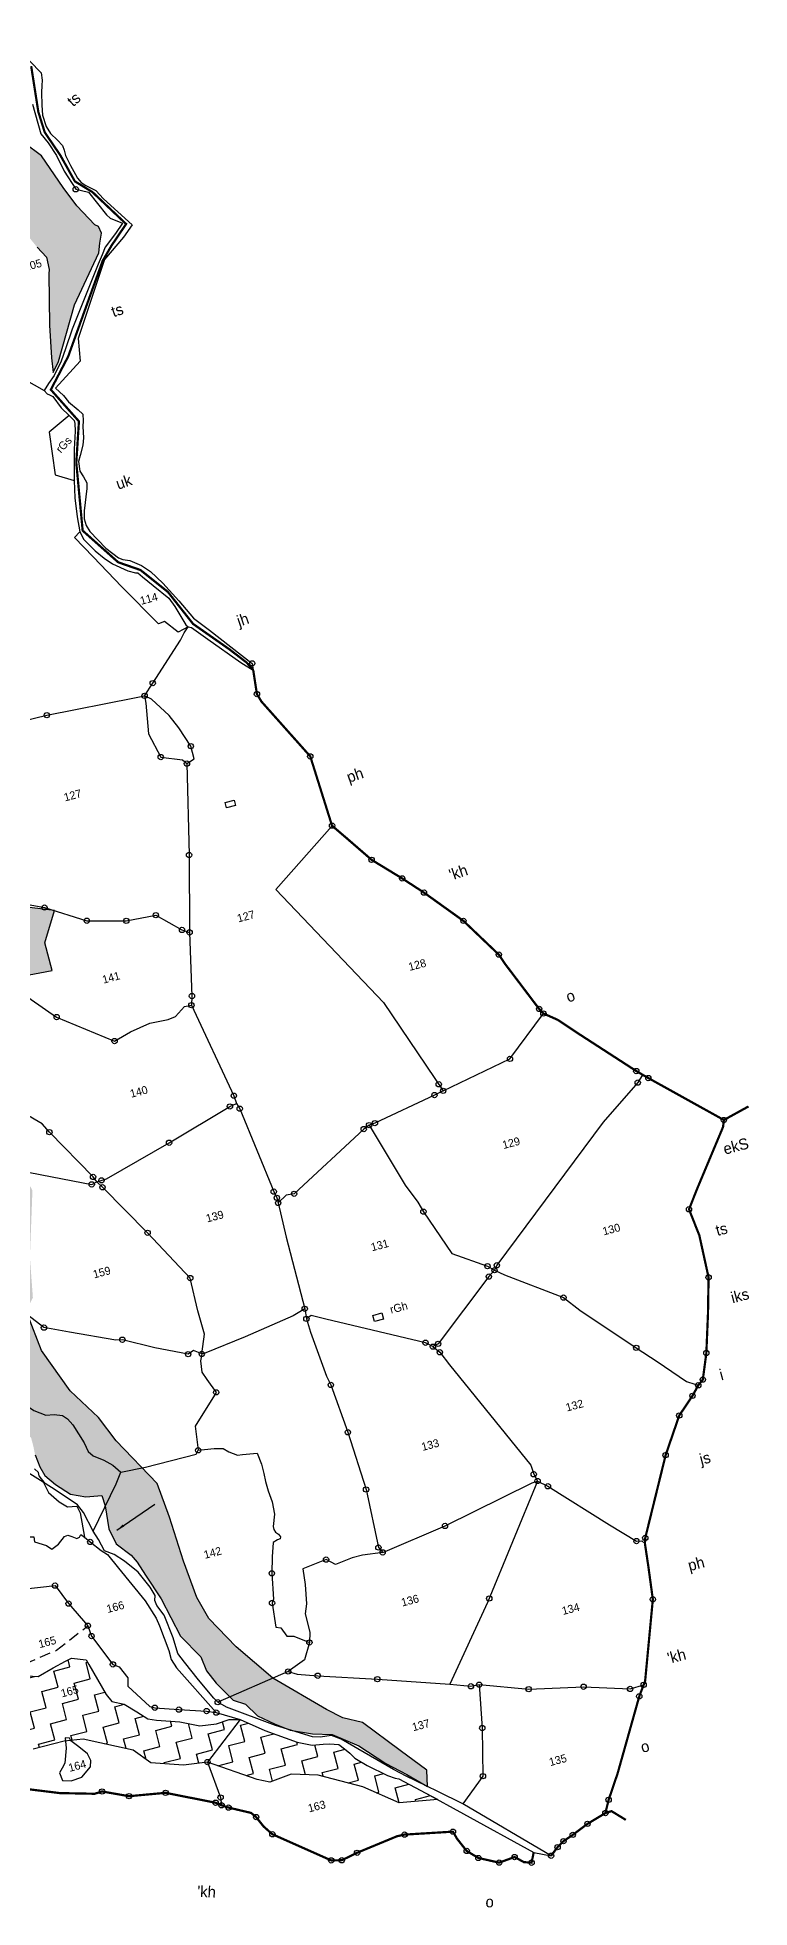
# Model space of a CAD drawing. Header units: metres. Extents: x 330208 to 336301, y 1796835 to 1802785.
# Drawn here: x 334182 to 335871, y 1797844 to 1802280 of the extents above; entities that cross this region are included whole.
import ezdxf
from ezdxf.enums import TextEntityAlignment as Align

# ---------------------------------------------------------------- set-up
doc = ezdxf.new("R2010")
doc.units = ezdxf.units.M
doc.header["$MEASUREMENT"] = 0
for name, pattern in [('DASHDOT', [25.4, 12.7, -6.35, 0, -6.35]), ('DIVIDE', [31.75, 12.7, -6.35, 0, -6.35, 0, -6.35]), ('HIDDEN', [0.375, 0.25, -0.125])]:
    doc.linetypes.add(name, pattern=pattern)
for name, color, linetype in [('OFF', 1, 'Continuous'), ('POLY_HATCH', 12, 'Continuous'), ('POLY_PARCEL', 6, 'Continuous'), ('POLY_WATER', 4, 'Continuous'), ('SYM_ABADI', 1, 'Continuous'), ('SYM_ARROW', 1, 'Continuous'), ('SYM_STONE', 1, 'Continuous'), ('TEXT_MAPIN', 7, 'Continuous'), ('TEXT_MAPOUT', 7, 'Continuous'), ('TEXT_PARCEL', 7, 'Continuous'), ('V_BOUND_LINE', 7, 'Continuous'), ('V_BOUND_STREAM_LINE', 7, 'DASHDOT'), ('V_DIVIDE_LINE', 7, 'DIVIDE')]:
    doc.layers.add(name, color=color, linetype=linetype)
doc.styles.get("Standard").update_dxf_attribs({"font": 'simplex.shx'})
doc.styles.add('TEXT_MAP', font='', dxfattribs={"height": 0.4})
doc.styles.get('TEXT_MAP').set_extended_font_data('Kruti Dev 050')
doc.dimstyles.get("Standard").update_dxf_attribs({"dimtxt": 0.18, "dimasz": 0.18, "dimexe": 0.18, "dimexo": 0.0625, "dimgap": 0.09, "dimtad": 0, "dimtih": 1, "dimtoh": 1, "dimdec": 4, "dimzin": 0, "dimdsep": 46, "dimtxsty": 'Standard', "dimcen": 0.09, "dimadec": 0, "dimazin": 0, "dimtfac": 1, "dimtdec": 4, "dimtofl": 0, "dimtmove": 0, "dimatfit": 3, "dimfxl": 0, "dimtolj": 1, "dimtzin": 0, "dimarcsym": 0})
pattern_1 = [(0, (2472.3993, 7146.2844), (3.75, 3.75), [3.75, -3.75]), (90, (2476.1493, 7146.2844), (-3.75, 3.75), [3.75, -3.75])]

# ---------------------------------------------------------------- blocks, each defined once
blk = doc.blocks.new('STONE')
blk.add_circle((0, 0), 0.0851)
blk = doc.blocks.new('GFG')
at = {"layer": 'POLY_HATCH'}
h = blk.add_hatch(dxfattribs=at)
h.set_pattern_fill('ZIGZAG', color=256, scale=30, style=0)
h.set_pattern_definition(pattern_1)
h.paths.add_polyline_path([(2864.68, 7204.85), (2865.48, 7208.42), (2860.82, 7214.24), (2854.23, 7222.5), (2850.22, 7224.7), (2847.11, 7227.41), (2837.25, 7237.33), (2831.07, 7246.27), (2826.78, 7253.97), (2825.36, 7259.27), (2824.58, 7267.92), (2824.07, 7278.26), (2823.29, 7286.34), (2816.82, 7297.96), (2814.36, 7304.04), (2809.7, 7311.46), (2805.82, 7321.93), (2804.85, 7330.38), (2805.69, 7332.46), (2806.98, 7333.88), (2808.67, 7342.92), (2811.25, 7351.32), (2813.06, 7357.26), (2810.22, 7368.32), (2803.1, 7376.33), (2801.68, 7379.18), (2801.81, 7385.38), (2800.12, 7397.08), (2802.19, 7406.25), (2804.77, 7411.55), (2809.61, 7410.16), (2815.12, 7407.67), (2823.14, 7404.44), (2829.99, 7403.93), (2829.99, 7410.39), (2833.98, 7416.81), (2822.1, 7421.58), (2813.83, 7428.81), (2805.55, 7431.01), (2799.86, 7432.17), (2789.9, 7433.98), (2780.97, 7433.85), (2775.67, 7434.89), (2776.06, 7438.89), (2774.38, 7446.38), (2775.02, 7454.13), (2774.76, 7466.5), (2773.47, 7475.93), (2775.41, 7482.78), (2777.74, 7486.13), (2778.77, 7487.43), (2780.06, 7487.56), (2780.84, 7487.56), (2782, 7487.17), (2788.47, 7483.55), (2798.56, 7475.8), (2801.67, 7473.09), (2802.18, 7472.96), (2802.96, 7473.09), (2803.48, 7473.6), (2804.12, 7475.54), (2804.64, 7483.55), (2806.06, 7489.36), (2806.06, 7490.75), (2805.68, 7495.01), (2802.44, 7501.73), (2801.54, 7506.51), (2799.98, 7510.77), (2795.72, 7517.75), (2794.16, 7519.04), (2789.51, 7522.53), (2784.59, 7526.4), (2775.79, 7533.74), (2771, 7538.26), (2770.23, 7539.43), (2768.67, 7542.79), (2768.42, 7544.21), (2768.67, 7550.28), (2769.84, 7554.93), (2771.52, 7556.87), (2775.01, 7558.16), (2775.92, 7558.93), (2780.19, 7558.93), (2785.88, 7558.42), (2791.44, 7556.35), (2798.94, 7553.9), (2805.02, 7550.54), (2808, 7549.89), (2812.26, 7549.76), (2814.59, 7550.28), (2815.37, 7550.67), (2816.14, 7551.18), (2816.14, 7552.73), (2814.72, 7554.93), (2811.1, 7559.32), (2804.37, 7563.84), (2801.27, 7566.56), (2800.88, 7568.11), (2801.14, 7570.04), (2801.92, 7573.6), (2802.82, 7578.26), (2804.76, 7580.84), (2809.81, 7583.04), (2812.78, 7584.2), (2820.03, 7585.75), (2822.87, 7584.59), (2824.16, 7583.55), (2826.88, 7582.65), (2831.67, 7583.04), (2837.87, 7582.39), (2842.92, 7581.49), (2856.46, 7577.61), (2860.73, 7575.16), (2864.22, 7571.54), (2866.94, 7567.92), (2867.2, 7564.69), (2868.36, 7562.11), (2869.79, 7559.4), (2869.66, 7556.56), (2869.4, 7555.65), (2866.55, 7544.44), (2865.12, 7537.2), (2864.61, 7533.98), (2866.42, 7536.04), (2873.14, 7547.41), (2881.44, 7557.31), (2882.22, 7559.38), (2883.13, 7561.44), (2882.87, 7563.12), (2882.22, 7563.64), (2879.37, 7568.81), (2877.43, 7573.59), (2874.59, 7581.73), (2871.61, 7585.47), (2869.8, 7589.42), (2869.41, 7595.37), (2868.77, 7597.3), (2863.85, 7601.31), (2860.1, 7601.18), (2857.9, 7600.53), (2856.22, 7597.69), (2855.06, 7595.88), (2851.82, 7592.39), (2850.79, 7590.46), (2850.53, 7589.55), (2850.14, 7589.55), (2849.62, 7589.29), (2849.11, 7589.94), (2845.48, 7592.39), (2845.1, 7594.07), (2844.71, 7594.33), (2840.96, 7594.46), (2837.34, 7593.17), (2834.82, 7592.76), (2833.65, 7593.02), (2832.23, 7594.32), (2827.44, 7597.93), (2824.08, 7600.9), (2819.94, 7604.26), (2819.17, 7604.52), (2816.32, 7603.75), (2812.83, 7602.07), (2810.76, 7600.13), (2808.82, 7597.42), (2808.04, 7595.87), (2807.78, 7595.99), (2804.94, 7597.29), (2802.35, 7597.29), (2799.51, 7595.87), (2798.6, 7595.22), (2797.57, 7594.19), (2796.66, 7590.31), (2793.56, 7585.4), (2792.91, 7583.59), (2792.78, 7580.23), (2790.77, 7577.86), (2790, 7576.96), (2787.02, 7575.28), (2786.24, 7574.63), (2784.56, 7572.56), (2780.94, 7572.3), (2777.32, 7571.92), (2772.41, 7568.82), (2767.23, 7568.17), (2757.53, 7557.32), (2754.9, 7551.83), (2754.78, 7550.28), (2754.26, 7544.86), (2754.78, 7540.47), (2755.94, 7538.79), (2758.27, 7536.85), (2759.56, 7534.52), (2759.56, 7532.2), (2760.6, 7528.58), (2761.5, 7528.06), (2767.32, 7525.35), (2771.72, 7523.93), (2777.56, 7520.25), (2780.28, 7518.31), (2780.66, 7515.34), (2779.37, 7511.85), (2779.24, 7509.01), (2781.57, 7506.43), (2782.73, 7505.27), (2784.93, 7504.62), (2788.68, 7504.1), (2792.43, 7503.2), (2793.21, 7502.04), (2793.6, 7500.1), (2793.73, 7498.42), (2795.92, 7494.07), (2796.31, 7492.39), (2795.92, 7491.1), (2795.4, 7490.46), (2793.2, 7491.23), (2792.81, 7491.88), (2783.37, 7496.79), (2777.68, 7498.34), (2774.71, 7500.02), (2771.73, 7499.76), (2769.79, 7498.72), (2767.98, 7497.43), (2767.46, 7495.62), (2766.95, 7493.81), (2766.56, 7491.36), (2765.52, 7488.65), (2763.45, 7484.64), (2763.58, 7479.99), (2764.49, 7475.73), (2764.62, 7474.69), (2763.97, 7472.11), (2763.32, 7470.04), (2762.51, 7467.12), (2763.03, 7464.15), (2763.55, 7461.7), (2764.2, 7460.15), (2763.68, 7457.95), (2763.42, 7456.92), (2763.03, 7454.46), (2763.55, 7451.88), (2764.97, 7449.17), (2765.88, 7447.74), (2765.75, 7446.58), (2763.55, 7444.13), (2762.13, 7441.03), (2761.74, 7438.57), (2762, 7435.01), (2762.51, 7433.33), (2764.07, 7431.39), (2766.39, 7429.71), (2767.95, 7427.78), (2769.89, 7426.48), (2773.12, 7423.51), (2774.03, 7422.87), (2777.78, 7420.8), (2780.49, 7420.54), (2785.15, 7420.41), (2788.12, 7422.22), (2790.16, 7420.64), (2793, 7419.99), (2797.14, 7420.25), (2800.37, 7419.73), (2799.34, 7418.7), (2798.43, 7417.92), (2797.53, 7417.28), (2793.65, 7416.89), (2791.84, 7415.47), (2788.99, 7412.5), (2787.57, 7408.49), (2787.57, 7405.26), (2788.47, 7402.42), (2789.9, 7401.65), (2789.9, 7400.61), (2789.38, 7399.84), (2787.7, 7398.16), (2785.76, 7396.09), (2785.11, 7394.41), (2785.37, 7392.47), (2787.94, 7387.09), (2787.55, 7383.99), (2786.9, 7380.76), (2786.64, 7377.4), (2787.03, 7375.08), (2789.1, 7372.5), (2790.65, 7371.2), (2793.63, 7369.27), (2793.63, 7367.84), (2793.37, 7366.17), (2793.5, 7363.84), (2795.05, 7361.64), (2796.49, 7358.82), (2795.98, 7354.95), (2795.72, 7350.43), (2794.94, 7348.23), (2792.61, 7346.68), (2790.42, 7344.87), (2789.25, 7340.87), (2790.93, 7338.28), (2792.1, 7334.02), (2793.39, 7330.79), (2792.23, 7327.04), (2792.61, 7322.65), (2792.61, 7319.94), (2794.17, 7317.23), (2794.55, 7315.03), (2794.26, 7310.03), (2795.56, 7307.06), (2797.11, 7305.12), (2798.53, 7303.57), (2798.53, 7301.5), (2798.4, 7299.57), (2798.79, 7296.72), (2799.31, 7294.53), (2801.12, 7291.94), (2803.83, 7288.97), (2807.07, 7287.55), (2810.56, 7286.91), (2810.69, 7284.45), (2810.17, 7279.28), (2810.94, 7275.57), (2813.53, 7272.21), (2814.44, 7270.4), (2815.47, 7267.04), (2817.54, 7260.97), (2819.61, 7251.8), (2822.84, 7246.12), (2823.23, 7242.76), (2824.65, 7239.53), (2827.39, 7234.82), (2829.85, 7233.27), (2831.79, 7230.04), (2835.03, 7227.32), (2838, 7225), (2842.66, 7222.93), (2846.93, 7221.64), (2852.05, 7217.7), (2856.97, 7212.28), (2860.85, 7208.66)])
h = blk.add_hatch(dxfattribs=at)
h.set_pattern_fill('ZIGZAG', color=256, scale=30, style=0)
h.set_pattern_definition(pattern_1)
h.paths.add_polyline_path([(2866.14, 7201.42), (2857.59, 7202.91), (2850.58, 7208.54), (2841.53, 7213.66), (2835.72, 7215.36), (2830.6, 7214.85), (2828.03, 7216.22), (2818.22, 7222.85), (2812.83, 7223.55), (2805.83, 7225.94), (2802.75, 7229.7), (2792.5, 7234.99), (2788.23, 7235.67), (2781.05, 7235.67), (2775.08, 7236.01), (2769.95, 7237.72), (2764.65, 7236.86), (2759.53, 7236.35), (2753.38, 7238.23), (2746.45, 7237.55), (2737.22, 7236.7), (2726.29, 7238.75), (2716.89, 7239.43), (2709.21, 7243.18), (2699.64, 7249.84), (2692.98, 7252.57), (2689.56, 7252.23), (2676.58, 7256.32), (2674.26, 7257.88), (2669.48, 7258.05), (2666.23, 7258.91), (2660.76, 7260.61), (2653.93, 7262.49), (2645.39, 7263.85), (2641.29, 7264.88), (2634.63, 7267.44), (2630.01, 7267.44), (2625.23, 7268.97), (2620.28, 7269.31), (2615.16, 7268.62), (2618.15, 7271.74), (2622.26, 7273.41), (2627.7, 7275.85), (2631.36, 7277.84), (2635.02, 7279.84), (2638.35, 7281.06), (2642.35, 7280.84), (2645.02, 7278.18), (2647.24, 7277.18), (2650.79, 7276.96), (2654.9, 7274.96), (2657.89, 7271.08), (2659.56, 7268.42), (2660.56, 7267.64), (2664.89, 7266.75), (2669.37, 7265.98), (2673.7, 7267.31), (2679.14, 7266.97), (2683.7, 7265.64), (2688.14, 7265.2), (2690.36, 7263.54), (2694.02, 7262.76), (2698.68, 7261.87), (2701.35, 7259.32), (2703.17, 7255.63), (2704.5, 7254.08), (2707.83, 7252.19), (2709.49, 7251.86), (2713.82, 7250.53), (2715.82, 7248.54), (2719.38, 7248.76), (2719.93, 7248.98), (2720.15, 7249.64), (2722.48, 7249.87), (2728.81, 7249.76), (2733.36, 7249.31), (2736.14, 7247.76), (2738.95, 7249.87), (2741.17, 7252.08), (2743.5, 7252.53), (2745.72, 7253.3), (2746.72, 7255.63), (2748.83, 7258.4), (2752.27, 7260.29), (2756.82, 7260.4), (2758.82, 7258.63), (2759.87, 7254.63), (2760.31, 7253.41), (2762.2, 7253.07), (2764.64, 7253.18), (2767.31, 7254.07), (2770.64, 7254.18), (2771.97, 7253.96), (2773.97, 7253.3), (2774.74, 7253.07), (2776.41, 7253.3), (2776.85, 7253.41), (2778.63, 7254.07), (2780.63, 7253.96), (2783.96, 7251.96), (2786.29, 7251.19), (2790.07, 7252.19), (2793.17, 7252.96), (2794.62, 7253.3), (2797.73, 7252.08), (2798.06, 7250.86), (2800.09, 7243.4), (2800.87, 7241.52), (2803.43, 7240.19), (2805.76, 7237.86), (2807.76, 7235.64), (2809.53, 7234.86), (2814.53, 7233.2), (2818.64, 7231.2), (2822.41, 7230.65), (2825.41, 7230.87), (2827.78, 7230.22), (2832.53, 7226.4), (2838.9, 7221.97), (2841.98, 7220.47), (2844.39, 7220.05), (2845.78, 7219.8), (2847.78, 7219.08), (2848.8, 7217.81), (2849.71, 7216.55), (2850.49, 7215.22), (2852.75, 7212.89), (2856.61, 7209.57), (2858.12, 7208.55), (2858.84, 7208.19), (2863.91, 7203.54)])
at = {"layer": 'OFF'}
blk.add_lwpolyline([(2883.97, 7184.43), (2887.55, 7182.69)], dxfattribs=at)
at = {"layer": 'POLY_HATCH'}
for points in [[(2864.68, 7204.85), (2865.48, 7208.42), (2860.82, 7214.24), (2854.23, 7222.5), (2850.22, 7224.7), (2847.11, 7227.41), (2837.25, 7237.33), (2831.07, 7246.27), (2826.78, 7253.97), (2825.36, 7259.27), (2824.58, 7267.92), (2824.07, 7278.26), (2823.29, 7286.34), (2816.82, 7297.96), (2814.36, 7304.04), (2809.7, 7311.46), (2805.82, 7321.93), (2804.85, 7330.38)], [(2823.14, 7404.44), (2829.99, 7403.93), (2829.99, 7410.39), (2833.98, 7416.81), (2822.1, 7421.58)], [(2868.36, 7562.11), (2869.79, 7559.4), (2869.66, 7556.56), (2869.4, 7555.65), (2866.55, 7544.44), (2865.12, 7537.2), (2864.61, 7533.98), (2866.42, 7536.04), (2873.14, 7547.41), (2881.44, 7557.31), (2882.22, 7559.38), (2883.13, 7561.44), (2882.87, 7563.12), (2882.22, 7563.64), (2879.37, 7568.81), (2877.43, 7573.59), (2874.59, 7581.73), (2871.61, 7585.47)], [(2798.4, 7299.57), (2798.79, 7296.72), (2799.31, 7294.53), (2801.12, 7291.94), (2803.83, 7288.97), (2807.07, 7287.55), (2810.56, 7286.91), (2810.69, 7284.45), (2810.17, 7279.28), (2810.94, 7275.57), (2813.53, 7272.21), (2814.44, 7270.4), (2815.47, 7267.04), (2817.54, 7260.97), (2819.61, 7251.8), (2822.84, 7246.12), (2823.23, 7242.76), (2824.65, 7239.53), (2827.39, 7234.82), (2829.85, 7233.27), (2831.79, 7230.04), (2835.03, 7227.32), (2838, 7225), (2842.66, 7222.93), (2846.93, 7221.64), (2852.05, 7217.7), (2856.97, 7212.28), (2860.85, 7208.66), (2864.68, 7204.85)], [(2783.96, 7251.96), (2786.29, 7251.19), (2790.07, 7252.19), (2793.17, 7252.96), (2794.62, 7253.3), (2797.73, 7252.08), (2798.06, 7250.86), (2800.09, 7243.4), (2800.87, 7241.52), (2803.43, 7240.19), (2805.76, 7237.86), (2807.76, 7235.64), (2809.53, 7234.86), (2814.53, 7233.2), (2818.64, 7231.2), (2822.41, 7230.65), (2825.41, 7230.87), (2827.78, 7230.22), (2832.53, 7226.4), (2838.9, 7221.97), (2841.98, 7220.47), (2844.39, 7220.05), (2845.78, 7219.8), (2847.78, 7219.08), (2848.8, 7217.81), (2849.71, 7216.55), (2850.49, 7215.22), (2852.75, 7212.89), (2856.61, 7209.57), (2858.12, 7208.55), (2858.84, 7208.19), (2863.91, 7203.54), (2866.14, 7201.42), (2857.59, 7202.91), (2850.58, 7208.54), (2841.53, 7213.66), (2835.72, 7215.36), (2830.6, 7214.85), (2828.03, 7216.22), (2818.22, 7222.85), (2812.83, 7223.55), (2805.83, 7225.94), (2802.75, 7229.7), (2792.5, 7234.99), (2788.23, 7235.67), (2781.05, 7235.67)]]:
    blk.add_lwpolyline(points, dxfattribs=at)
at = {"layer": 'POLY_PARCEL'}
for points in [[(2854.07, 7537.49), (2856.55, 7535.54), (2861.63, 7530.58)], [(2865.91, 7458.36), (2868.42, 7460.65), (2876.92, 7468.38), (2878.16, 7469.79), (2879.34, 7470.88), (2876.88, 7470.27), (2874.54, 7473.35), (2873.1, 7473.24), (2867.23, 7483.4), (2862.69, 7491.52), (2859.79, 7496.84), (2861.29, 7497.73)], [(2818.42, 7460.65), (2818.42, 7460.65), (2827.26, 7460.13), (2843.55, 7459.77), (2863.62, 7458.47), (2865.91, 7458.36)], [(2865.91, 7458.36), (2865.79, 7456.68), (2864.6, 7449.86), (2865.9, 7444.11), (2870.46, 7442.27), (2871.22, 7441.19)], [(2871.22, 7441.19), (2873.06, 7441.84), (2873.06, 7444.76), (2871.54, 7449.42), (2870.13, 7452.67), (2867.2, 7457.22), (2865.91, 7458.36)], [(2871.22, 7441.19), (2866.43, 7421.18), (2862.09, 7404.32)], [(2813.57, 7436.86), (2814.46, 7434.95), (2817.48, 7427.23), (2818.08, 7425.67), (2820.01, 7424.58), (2824.48, 7422.41), (2827.86, 7420), (2831.96, 7418.07), (2840.41, 7412.77), (2848.98, 7410.48), (2855.74, 7410), (2860.57, 7405.29), (2862.09, 7404.32)], [(2899.2, 7419.33), (2883.31, 7408.68), (2900.19, 7377.89), (2908.11, 7355.27)], [(2809.12, 7403.46), (2821.25, 7401.81), (2828.3, 7393.56), (2839.52, 7385), (2843.52, 7386.06), (2848.18, 7386.86), (2852.44, 7386.59), (2854.17, 7386.86), (2856.7, 7388.46), (2858.29, 7388.39)], [(2862.09, 7404.32), (2858.94, 7390.34), (2858.29, 7388.39)], [(2827.53, 7355.41), (2827.01, 7356.69), (2820.09, 7368.93), (2818.97, 7371.14), (2815.77, 7374.46), (2804.59, 7376.73), (2805.52, 7381.91), (2808.72, 7393.48), (2808.85, 7395.48)], [(2858.29, 7388.39), (2862.31, 7366.24), (2862.42, 7364.39)], [(2805.36, 7365.2), (2818.09, 7359.06), (2826.29, 7355.15), (2827.53, 7355.41)], [(2827.53, 7355.41), (2827.53, 7355.41), (2829.81, 7355.5), (2845.52, 7359.75), (2860.84, 7364.14), (2862.42, 7364.39)], [(2862.42, 7364.39), (2862.85, 7363.09), (2865.46, 7343.09), (2865.78, 7341.57), (2865.78, 7340.38)], [(2908.11, 7355.27), (2924.48, 7358.37), (2934.36, 7366.32)], [(2840.47, 7311.93), (2842.2, 7316.05), (2842.06, 7321.51), (2842.33, 7329.09), (2835.67, 7341.4), (2828.48, 7353.9), (2827.53, 7355.41)], [(2908.11, 7355.27), (2905.97, 7354.85), (2891.41, 7352.17), (2890.02, 7352.07)], [(2890.02, 7352.07), (2888.63, 7351.53), (2869.77, 7341.45), (2867.94, 7341.58), (2865.78, 7340.38)], [(2890.02, 7352.07), (2894.39, 7336.97), (2896.21, 7332.48), (2896.85, 7330.12), (2900.6, 7319.39), (2907.66, 7314.58), (2908.94, 7313.3)], [(2952.39, 7347.3), (2950.9, 7345.85), (2941.09, 7339.27), (2909.75, 7314.24), (2908.94, 7313.3)], [(2865.78, 7340.38), (2865.57, 7332.47), (2865.46, 7315.83)], [(2797.05, 7332.55), (2797.2, 7327.05), (2797.36, 7324.19), (2796.9, 7321.14), (2796.58, 7315.7), (2796.84, 7314.27), (2797.25, 7313.2), (2798.83, 7311.41), (2800.67, 7309.27), (2803.06, 7307.59), (2804.9, 7307.29), (2806.64, 7306.52), (2807.5, 7305.55), (2808.37, 7303.92), (2809.75, 7299.35), (2810.16, 7297.26), (2810.97, 7295.99), (2813.07, 7294.46), (2814.75, 7292.88), (2816.05, 7290.85)], [(2840.47, 7311.93), (2838.87, 7313.17), (2837.49, 7312.66), (2830.65, 7315.98), (2824.02, 7319.6), (2822.54, 7319.85), (2812.94, 7324.29), (2807.67, 7326.74), (2802.82, 7333.01), (2800.47, 7332.71), (2797.05, 7332.55)], [(2865.46, 7315.83), (2862.57, 7314.99), (2850.85, 7313.13), (2841, 7311.93), (2840.47, 7311.93)], [(2865.46, 7315.83), (2865.24, 7313.55)], [(2891.17, 7300.21), (2889.77, 7301.49), (2869.44, 7312.39), (2866.44, 7313.99), (2865.24, 7313.55)], [(2865.24, 7313.55), (2865.35, 7310.41), (2866.33, 7299.93), (2866.76, 7297.76), (2867.74, 7286.49), (2868.39, 7272.99), (2867.74, 7259.66), (2868.39, 7258.36)], [(2908.94, 7313.3), (2907.34, 7312.23), (2892.45, 7300.53), (2891.17, 7300.21)], [(2908.94, 7313.3), (2910.82, 7311.69), (2922.38, 7303.36), (2925.22, 7299.66), (2935.31, 7288.25), (2939.07, 7284.09), (2944.31, 7278.05), (2945.93, 7276.97), (2946.65, 7276.54)], [(2840.47, 7311.93), (2839.8, 7310.47), (2839.4, 7307.94), (2840.07, 7306.08), (2841.4, 7302.75), (2834.87, 7296.64), (2834.14, 7291.18)], [(2891.17, 7300.21), (2892.34, 7298.6), (2893.73, 7295.29), (2905.64, 7268.83), (2905.73, 7266.67), (2906.19, 7264.97)], [(2806.63, 7279.67), (2814.34, 7288.59), (2816.05, 7290.85)], [(2816.05, 7290.85), (2821.68, 7290.55), (2833.47, 7290.44), (2834.14, 7291.18)], [(2834.14, 7291.18), (2837.75, 7290.63), (2839.71, 7290.14), (2840.69, 7289.1), (2842.4, 7287.88), (2843.51, 7287.69), (2846.81, 7287.2), (2847.13, 7284.54), (2847.07, 7282.4), (2847.01, 7280.51), (2847.01, 7278.37), (2847.25, 7275.74), (2847.07, 7272.87), (2846.09, 7270.3), (2846.03, 7269.63), (2846.27, 7268.9), (2846.76, 7268.35), (2847.07, 7267.61), (2846.89, 7267.24), (2846.27, 7267.12), (2845.11, 7266.82), (2844.13, 7263.73), (2843.09, 7260.19), (2841.98, 7254.44), (2841.43, 7253.71), (2840.88, 7248.23), (2841.86, 7247.8), (2842.71, 7245.66), (2844.24, 7245.23), (2847.28, 7242.99)], [(2789.79, 7283.13), (2791.19, 7283.27), (2791.87, 7282.24), (2793.4, 7281.81), (2793.27, 7280.71), (2795.66, 7279.24), (2796.64, 7278.08), (2798.35, 7278.81), (2800.13, 7280.16), (2800.92, 7280.22), (2801.72, 7279.73), (2802.7, 7278.94), (2803.37, 7279.12), (2803.74, 7279.61), (2804.41, 7278.81)], [(2788, 7271.08), (2795.22, 7269.99), (2797.13, 7265.3), (2800.04, 7259.37)], [(2868.39, 7258.36), (2883.47, 7260.53), (2904.89, 7264.87), (2906.19, 7264.97)], [(2906.19, 7264.97), (2888.34, 7241.45), (2875.43, 7225.83)], [(2906.19, 7264.97), (2908.13, 7263.23), (2919.29, 7251.29), (2924.23, 7246.22), (2925.43, 7245.96), (2925.93, 7245.17)], [(2800.04, 7259.37), (2800.26, 7256.91), (2803.28, 7249.53), (2804.51, 7248.64), (2805.75, 7245.73), (2805.3, 7243.94), (2808.88, 7238.24), (2809.89, 7237.68), (2815.04, 7235.89), (2820.97, 7233.99), (2822.98, 7233.1)], [(2868.39, 7258.36), (2863.86, 7258.95), (2861.46, 7258.95), (2857.46, 7258.45), (2855.67, 7260.05), (2850.07, 7259.35), (2849.68, 7255.86), (2848.88, 7251.57), (2847.98, 7249.47), (2847.98, 7245.19), (2847.28, 7242.99)], [(2847.28, 7242.99), (2845.18, 7239.5), (2840.99, 7237.9)], [(2840.99, 7237.9), (2823.89, 7235.27)], [(2840.99, 7237.9), (2842.77, 7236.77), (2847.16, 7235.27), (2859.94, 7231.09), (2875.43, 7225.83)], [(2788.69, 7236.28), (2788.26, 7234), (2787.16, 7230.84), (2786.25, 7229.86), (2785.46, 7229.03), (2785.62, 7227.14), (2787.51, 7226.59), (2790.03, 7226.75), (2792.48, 7228.52), (2792.95, 7229.9), (2792.64, 7231.55), (2791.1, 7233.56), (2789.72, 7235.34), (2789.6, 7236), (2788.69, 7236.28)], [(2827.78, 7230.22), (2818.22, 7222.85), (2819.04, 7214.39), (2818.81, 7212.62)], [(2875.43, 7225.83), (2879.87, 7224.16), (2881.77, 7224.04)], [(2881.77, 7224.04), (2879.94, 7214.42), (2877.31, 7203.93), (2871.33, 7199.03)], [(2881.77, 7224.04), (2892.28, 7220.2), (2904.36, 7217.57), (2914.34, 7214.42), (2917.53, 7214.54)]]:
    blk.add_lwpolyline(points, dxfattribs=at)
at = {"layer": 'POLY_PARCEL', "linetype": 'HIDDEN', "ltscale": 10}
blk.add_lwpolyline([(2780.44, 7254.15), (2791.8, 7255.85), (2800.04, 7259.37)], dxfattribs=at)
at = {"layer": 'POLY_WATER'}
for points in [[(2875.61, 7593.45), (2875.69, 7586.57), (2876.75, 7584.17), (2877.81, 7580.92), (2878.61, 7577.13), (2880.08, 7572.49), (2882.67, 7571.16), (2885.33, 7565.12), (2885.93, 7564.25), (2888.33, 7562.39), (2886.2, 7560.6), (2883.14, 7558.21), (2882.07, 7556.68), (2880.68, 7554.89), (2871.28, 7542.27), (2868.68, 7538.35), (2867.02, 7535.96), (2864.69, 7533.24), (2862.96, 7531.84), (2861.63, 7530.58), (2862.1, 7529.65), (2862.57, 7529.32), (2863.16, 7528.78), (2864.35, 7525.8), (2865.62, 7523.68), (2866.41, 7522.28), (2866.41, 7521.62), (2866.02, 7519.96), (2864.82, 7516.04), (2863.02, 7509.26), (2862.16, 7505.41), (2861.55, 7501.19), (2861.29, 7497.73), (2861.69, 7495.87), (2863.48, 7492.75), (2865.01, 7490.63), (2866.54, 7488.9), (2869.48, 7486.53), (2871.01, 7485.67), (2871.54, 7485.47), (2872.27, 7484.34), (2874.13, 7481.88), (2876.79, 7478.23), (2877.59, 7476.03), (2878.99, 7471.45), (2879.34, 7470.88), (2880.07, 7470.49), (2882.93, 7467.03), (2888.78, 7460.06), (2891.02, 7457.72)], [(2873.87, 7609.48), (2879.29, 7599.78), (2879.05, 7598.14), (2878.72, 7597), (2878.23, 7595.52), (2877.58, 7592.75), (2877.17, 7590.54), (2877.26, 7587.87), (2877.83, 7586.08), (2878.98, 7584.19), (2879.71, 7582.8), (2879.8, 7581.66), (2879.8, 7580.43), (2880.29, 7577.98), (2880.86, 7575.69), (2881.11, 7574.79), (2881.68, 7573.65), (2882.5, 7572.75), (2884.38, 7571.11), (2885.61, 7568.82), (2890.35, 7561.51), (2887.73, 7559.3), (2882.33, 7555.54), (2873.48, 7542.1), (2872, 7539.89), (2871.19, 7534.82), (2864.22, 7530.38), (2865.53, 7528.34), (2866.26, 7526.7), (2867.9, 7524.41), (2868.71, 7523.15), (2868.38, 7521.67), (2867.97, 7520.53), (2867.48, 7518), (2866.91, 7516.44), (2865.76, 7514.32), (2865.02, 7513.09), (2864.78, 7510.96), (2865.19, 7509.49), (2865.6, 7508.02), (2865.27, 7506.8), (2863.39, 7502.07), (2862.98, 7500.36), (2862.98, 7498.8), (2863.47, 7497.25), (2866.01, 7492.67), (2868.22, 7489.89), (2869.04, 7489.24), (2870.51, 7488.67), (2872.72, 7486.87), (2874.36, 7485.07), (2876.34, 7481.83), (2878.8, 7477.09), (2881.01, 7472.43), (2883.79, 7468.91), (2891.18, 7459.23), (2891.02, 7457.72)], [(2865.62, 7523.68), (2860.32, 7521.22), (2859.18, 7511.56), (2863.02, 7509.26)], [(2795.4, 7296.62), (2797.68, 7294.26), (2798.64, 7293.21), (2799.17, 7290.59), (2800.92, 7287.97), (2802.49, 7286.39), (2804.51, 7286.04), (2804.86, 7284.38), (2804.41, 7278.81), (2805.39, 7277.47), (2807.3, 7275), (2808.43, 7273.72), (2810, 7270.11), (2813.99, 7261.51), (2815.38, 7257.11), (2815.62, 7255.24), (2815.62, 7255.24), (2816.23, 7249.3), (2816.23, 7247.25), (2816.95, 7245.14), (2822.98, 7233.1), (2827.78, 7230.22), (2832.53, 7226.4), (2838.9, 7221.97), (2841.98, 7220.47), (2844.39, 7220.05), (2845.78, 7219.8), (2847.78, 7219.08), (2848.8, 7217.81), (2849.71, 7216.55), (2850.49, 7215.22), (2852.75, 7212.89), (2856.61, 7209.57), (2858.12, 7208.55), (2858.84, 7208.19), (2863.91, 7203.54), (2870.92, 7196.85), (2883.97, 7184.43)], [(2887.55, 7182.69), (2871.33, 7199.03), (2866.62, 7203.17), (2862.45, 7206.79), (2860.62, 7208.37), (2858.28, 7210.52), (2848.59, 7220.11), (2846.71, 7221.49), (2844.13, 7221.79), (2842.54, 7222.29), (2835.13, 7226.9), (2825.51, 7233.67), (2823.89, 7235.27), (2823.28, 7236.4), (2821, 7241.25), (2818.97, 7245.9), (2818.02, 7248.13), (2817.88, 7251.83), (2817.28, 7257.25), (2816.19, 7259.82), (2816.04, 7261.01), (2816.43, 7262.05), (2815.84, 7264.18), (2814.05, 7268.1), (2811.72, 7271.31), (2809.84, 7273.35), (2808.02, 7274.72), (2807.3, 7277.53), (2806.63, 7279.67), (2805.64, 7284.26), (2804.76, 7286.27), (2800.74, 7290.82), (2798.98, 7292.74), (2798.11, 7294.76), (2798.11, 7295.54), (2797.5, 7296.59)]]:
    blk.add_lwpolyline(points, dxfattribs=at)
blk.add_lwpolyline([(2879.92, 7310.47), (2882.02, 7310.47), (2882.02, 7309.02), (2879.92, 7309.02)], close=True, dxfattribs=at)
at = {"layer": 'SYM_ABADI'}
blk.add_lwpolyline([(2877.3, 7430.55), (2879.38, 7430.55), (2879.38, 7429.25), (2877.3, 7429.25)], close=True, dxfattribs=at)
at = {"layer": 'V_BOUND_LINE', "const_width": 0.5}
for points in [[(2891.02, 7457.72), (2890.44, 7452.28), (2891.01, 7450.36), (2898.46, 7435.65), (2899.2, 7419.33), (2901.57, 7415.9), (2905.85, 7409.62), (2911.42, 7403.82), (2915.35, 7399.48), (2922.3, 7391.06), (2928.05, 7381.69), (2928.87, 7379.32), (2933.7, 7367.55), (2934.36, 7366.32), (2937.17, 7364.06), (2940.77, 7359.98), (2951.25, 7348.45), (2952.39, 7347.3), (2953.46, 7346.24), (2967.48, 7332.77), (2966.9, 7331.3), (2957.9, 7319.6), (2954.76, 7315.36), (2955.5, 7309.07), (2955.09, 7299.42), (2952.88, 7291.57), (2950.25, 7283.08), (2947.96, 7277.52), (2946.65, 7276.54), (2944.77, 7274.58), (2940.76, 7271.06), (2935.52, 7263.22), (2926.33, 7246.4), (2925.93, 7245.17), (2925.35, 7239.94), (2924.44, 7232.6), (2918.06, 7215.27), (2917.16, 7214.04), (2915.91, 7212.28), (2906.75, 7196.75), (2903.29, 7191.54), (2901.82, 7188.84), (2897.31, 7187.53), (2893.47, 7185.98), (2891.09, 7185.16), (2889.46, 7184.18), (2887.55, 7182.69)], [(2883.97, 7184.43), (2882.91, 7182.3), (2881.27, 7182.87), (2879.55, 7184.51), (2875.87, 7184.18), (2871.61, 7186.39), (2869.48, 7188.59), (2868.09, 7191.78), (2867.6, 7193.58), (2856.91, 7195.72), (2855.19, 7195.8), (2845.53, 7194.5), (2841.77, 7193.76), (2839.48, 7194.33), (2828.18, 7203.41), (2826.71, 7205.62), (2825.64, 7208.07), (2824.78, 7209.27), (2820.2, 7211.72), (2818.81, 7212.62), (2817.66, 7213.52), (2807.34, 7218.56), (2799.21, 7219.93), (2799.21, 7219.93), (2793.6, 7222.51), (2791.88, 7222.43), (2784.29, 7224.6), (2776.35, 7227.79)]]:
    blk.add_lwpolyline(points, dxfattribs=at)
at = {"layer": 'V_BOUND_STREAM_LINE', "const_width": 0.5}
blk.add_lwpolyline([(2877.49, 7601.84), (2876.41, 7591.46), (2876.63, 7586.64), (2878.71, 7580.73), (2880.36, 7574.27), (2883.57, 7570.91), (2889.05, 7562.04), (2884.66, 7558.21), (2881.81, 7555.36), (2868.84, 7536.58), (2863.14, 7530.34), (2867.43, 7521.84), (2864.47, 7512.97), (2861.95, 7497.85), (2867.86, 7488.92), (2872.25, 7485.96), (2876.96, 7479.61), (2880.59, 7471.22), (2887.06, 7463.56), (2890.02, 7459.72), (2891.02, 7457.72)], dxfattribs=at)
at = {"layer": 'V_DIVIDE_LINE', "ltscale": 10, "const_width": 0.5}
for points in [[(2967.48, 7332.77), (2973.61, 7334.3)], [(2901.82, 7188.84), (2903.26, 7188.92), (2905.87, 7186.19)]]:
    blk.add_lwpolyline(points, dxfattribs=at)
at = {"layer": 'SYM_STONE', "xscale": 7, "yscale": 7, "zscale": 7}
for p in [(2880.08, 7572.49), (2843.55, 7459.77), (2868.42, 7460.65), (2865.91, 7458.36), (2891.18, 7459.23), (2890.44, 7452.28), (2865.9, 7444.11), (2873.06, 7444.76), (2871.22, 7441.19), (2898.46, 7435.65), (2831.96, 7418.07), (2866.43, 7421.18), (2899.2, 7419.33), (2840.41, 7412.77), (2848.98, 7410.48), (2855.74, 7410), (2905.85, 7409.62), (2860.57, 7405.29), (2862.09, 7404.32), (2911.42, 7403.82), (2915.35, 7399.48), (2828.3, 7393.56), (2858.29, 7388.39), (2858.94, 7390.34), (2922.3, 7391.06), (2839.52, 7385), (2928.05, 7381.69), (2820.09, 7368.93), (2933.7, 7367.55), (2860.84, 7364.14), (2862.31, 7366.24), (2862.85, 7363.09), (2934.36, 7366.32), (2845.52, 7359.75), (2826.29, 7355.15), (2827.01, 7356.69), (2828.66, 7355.46), (2905.97, 7354.85), (2907.52, 7356.95), (2908.11, 7355.27), (2924.48, 7358.37), (2828.48, 7353.9), (2888.63, 7351.53), (2890.02, 7352.07), (2891.41, 7352.17), (2950.9, 7345.85), (2951.25, 7348.45), (2953.46, 7346.24), (2865.46, 7343.09), (2865.78, 7341.57), (2835.67, 7341.4), (2865.78, 7340.38), (2869.77, 7341.45), (2842.33, 7329.09), (2896.85, 7330.12), (2967.48, 7332.77), (2807.67, 7326.74), (2824.02, 7319.6), (2837.49, 7312.66), (2865.24, 7313.55), (2865.46, 7315.83), (2907.34, 7312.23), (2907.66, 7314.58), (2908.94, 7313.3), (2909.75, 7314.24), (2954.76, 7315.36), (2840.47, 7311.93), (2841.4, 7302.75), (2889.77, 7301.49), (2891.17, 7300.21), (2892.45, 7300.53), (2922.38, 7303.36), (2866.76, 7297.76), (2892.34, 7298.6), (2955.09, 7299.42), (2834.14, 7291.18), (2935.31, 7288.25), (2867.74, 7286.49), (2950.25, 7283.08), (2805.39, 7277.47), (2805.39, 7277.47), (2944.77, 7274.58), (2946.65, 7276.54), (2947.96, 7277.52), (2868.39, 7272.99), (2940.76, 7271.06), (2795.22, 7269.99), (2905.73, 7266.67), (2797.13, 7265.3), (2906.19, 7264.97), (2908.13, 7263.23), (2935.52, 7263.22), (2800.04, 7259.37), (2843.09, 7260.19), (2855.67, 7260.05), (2867.74, 7259.66), (2868.39, 7258.36), (2883.47, 7260.53), (2800.26, 7256.91), (2841.43, 7253.71), (2803.28, 7249.53), (2924.23, 7246.22), (2926.33, 7246.4), (2847.28, 7242.99), (2888.91, 7242.2), (2809.89, 7237.68), (2840.99, 7237.9), (2815.04, 7235.89), (2820.97, 7233.99), (2822.98, 7233.1), (2823.89, 7235.27), (2847.16, 7235.27), (2924.44, 7232.6), (2859.94, 7231.09), (2879.87, 7224.16), (2881.77, 7224.04), (2793.6, 7222.51), (2799.21, 7219.93), (2818.22, 7222.85), (2892.28, 7220.2), (2807.34, 7218.56), (2904.36, 7217.57), (2817.66, 7213.52), (2818.81, 7212.62), (2819.04, 7214.39), (2820.2, 7211.72), (2879.94, 7214.42), (2914.34, 7214.42), (2915.91, 7212.28), (2917.53, 7214.54), (2825.64, 7208.07), (2828.18, 7203.41), (2877.31, 7203.93), (2839.48, 7194.33), (2845.53, 7194.5), (2856.91, 7195.72), (2841.77, 7193.76), (2867.6, 7193.58), (2903.29, 7191.54), (2869.48, 7188.59), (2871.61, 7186.39), (2893.47, 7185.98), (2897.31, 7187.53), (2901.82, 7188.84), (2875.87, 7184.18), (2879.55, 7184.51), (2882.91, 7182.3), (2887.55, 7182.69), (2889.46, 7184.18), (2891.09, 7185.16)]:
    blk.add_blockref('STONE', p, dxfattribs=at)
at = {"layer": 'TEXT_MAPIN', "style": 'TEXT_MAP'}
blk.add_text('rGs', height=1.8, rotation=32.1214, dxfattribs=at).set_placement((2861.62, 7515.85))
blk.add_text('rGh', height=1.8, dxfattribs=at).set_placement((2885.98, 7310.72), align=Align.MIDDLE)
at = {"layer": 'TEXT_MAPOUT', "style": 'TEXT_MAP'}
for s, rotation, p in [('ts', 27.1533, (2884.25, 7590.46)), ('ts', 4.0808, (2880.95, 7542.45)), ('uk', 4.0808, (2872.03, 7504.69)), ('jh', 4.0808, (2890.44, 7467.92)), ('ph', 4.0808, (2905.34, 7427.65)), ("'kh", 4.0808, (2921.99, 7400.52)), ('o', 4.0808, (2940.4, 7367.25)), ("'kh", 342.7667, (2808.22, 7194.13)), ('o', 342.7667, (2870.3, 7175.29))]:
    blk.add_text(s, height=2.5, rotation=rotation, dxfattribs=at).set_placement(p)
for s, p in [('ekS', (2965.71, 7325.15)), ('ts', (2959.38, 7307.9)), ('iks', (2958.81, 7292.38)), ('i', (2951.9, 7276.28)), ('js', (2942.69, 7259.03)), ('ph', (2934.05, 7236.6)), ("'kh", (2924.26, 7217.63)), ('o', (2913.33, 7199.8))]:
    blk.add_text(s, height=2.5, dxfattribs=at).set_placement(p)
at = {"layer": 'TEXT_PARCEL', "style": 'TEXT_MAP'}
for s, p in [('105', (2866.41, 7558.49)), ('114', (2872.43, 7479.24)), ('127', (2844.54, 7440.88)), ('127', (2875.26, 7404.59)), ('141', (2842.41, 7399.01)), ('128', (2909.72, 7384.17)), ('140', (2841.87, 7372.6)), ('139', (2851.22, 7341.11)), ('129', (2919.89, 7340.02)), ('159', (2823.42, 7335.44)), ('131', (2885.43, 7325.35)), ('130', (2936.72, 7315.47)), ('133', (2884.92, 7279.02)), ('132', (2918.58, 7279.29)), ('142', (2831.38, 7268.09)), ('166', (2807.11, 7261.89)), ('165', (2790.28, 7258.16)), ('165', (2792.32, 7246.17)), ('136', (2871.57, 7246.34)), ('134', (2906.03, 7235.26)), ('164', (2789.68, 7229.53)), ('137', (2866.76, 7218.59)), ('163', (2839.44, 7206.93)), ('135', (2894.54, 7203.12))]:
    blk.add_text(s, height=1.8, dxfattribs=at).set_placement(p, align=Align.MIDDLE)
at = {"layer": 'SYM_ARROW'}
blk.add_leader([(2811.88, 7278.52), (2821.62, 7281.99)], dimstyle='Standard', override={"dimtxt": 2.5, "dimasz": 1.8, "dimexe": 1.25, "dimexo": 0.625, "dimgap": 0.625, "dimtad": 1, "dimtih": 0, "dimtoh": 0, "dimzin": 8, "dimlunit": 6, "dimcen": 2.5, "dimtofl": 1}, dxfattribs=at)

msp = doc.modelspace()

# ---------------------------------------------------------------- block references
at = {"xscale": 10.54317973542513, "yscale": 10.54317973542513, "zscale": 10.54317973542513, "rotation": 14.82190338575685}
msp.add_blockref('GFG', (325341.8, 1716970.7), dxfattribs=at)

doc.saveas('drawing.dxf')
